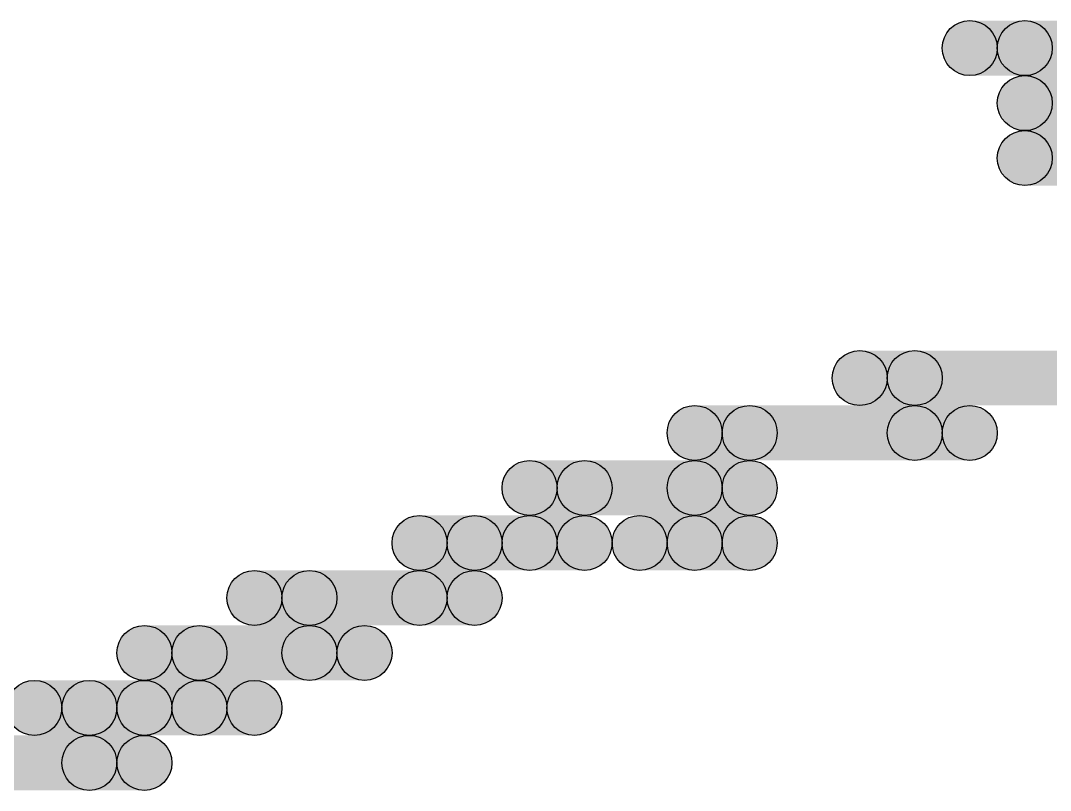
# Model space of a CAD drawing. Header units: millimetres. Extents: x 0 to 137, y 0 to 37.
# Drawn here: x 128.2383 to 128.7136, y 4.1529 to 4.5085 of the extents above; entities that cross this region are included whole.
import ezdxf

# ---------------------------------------------------------------- set-up
doc = ezdxf.new("R2010")
doc.units = ezdxf.units.MM
doc.layers.add('TopLayer', color=1, linetype='Continuous')
doc.layers.add('TopSolder', color=216, linetype='Continuous')

msp = doc.modelspace()

# ---------------------------------------------------------------- hatches: boundary and pattern name
at = {"layer": 'TopLayer'}
h = msp.add_hatch(color=1, dxfattribs=at)
edge = h.paths.add_edge_path()
edge.add_arc((128.7018, 4.4958), 0.0127, 0, 360)
for points in [[(128.7018, 4.4831), (128.7018, 4.5085), (128.7526, 4.5085), (128.7526, 4.4831)], [(128.651, 4.3307), (128.651, 4.3561), (128.7526, 4.3561), (128.7526, 4.3307)], [(128.5748, 4.3053), (128.5748, 4.3307), (128.6764, 4.3307), (128.6764, 4.3053)], [(128.4986, 4.2799), (128.4986, 4.3053), (128.5748, 4.3053), (128.5748, 4.2799)], [(128.4478, 4.2545), (128.4478, 4.2799), (128.4986, 4.2799), (128.4986, 4.2545)], [(128.5494, 4.2545), (128.5494, 4.2799), (128.5748, 4.2799), (128.5748, 4.2545)], [(128.3716, 4.2291), (128.3716, 4.2545), (128.4478, 4.2545), (128.4478, 4.2291)], [(128.3208, 4.2037), (128.3208, 4.2291), (128.397, 4.2291), (128.397, 4.2037)], [(128.27, 4.1783), (128.27, 4.2037), (128.2954, 4.2037), (128.2954, 4.1783)], [(128.3208, 4.1783), (128.3208, 4.2037), (128.3462, 4.2037), (128.3462, 4.1783)], [(128.2192, 4.1529), (128.2192, 4.1783), (128.2954, 4.1783), (128.2954, 4.1529)]]:
    msp.add_hatch(color=1, dxfattribs=at).paths.add_polyline_path(points)
h = msp.add_hatch(color=1, dxfattribs=at)
edge = h.paths.add_edge_path()
edge.add_arc((128.651, 4.3434), 0.0127, 0, 360)
h = msp.add_hatch(color=1, dxfattribs=at)
edge = h.paths.add_edge_path()
edge.add_arc((128.5748, 4.318), 0.0127, 0, 360)
h = msp.add_hatch(color=1, dxfattribs=at)
edge = h.paths.add_edge_path()
edge.add_arc((128.6764, 4.318), 0.0127, 0, 360)
h = msp.add_hatch(color=1, dxfattribs=at)
edge = h.paths.add_edge_path()
edge.add_arc((128.4986, 4.2926), 0.0127, 0, 360)
h = msp.add_hatch(color=1, dxfattribs=at)
edge = h.paths.add_edge_path()
edge.add_arc((128.5748, 4.2926), 0.0127, 0, 360)
h = msp.add_hatch(color=1, dxfattribs=at)
edge = h.paths.add_edge_path()
edge.add_arc((128.4478, 4.2672), 0.0127, 0, 360)
h = msp.add_hatch(color=1, dxfattribs=at)
edge = h.paths.add_edge_path()
edge.add_arc((128.4986, 4.2672), 0.0127, 0, 360)
h = msp.add_hatch(color=1, dxfattribs=at)
edge = h.paths.add_edge_path()
edge.add_arc((128.5494, 4.2672), 0.0127, 0, 360)
h = msp.add_hatch(color=1, dxfattribs=at)
edge = h.paths.add_edge_path()
edge.add_arc((128.5748, 4.2672), 0.0127, 0, 360)
h = msp.add_hatch(color=1, dxfattribs=at)
edge = h.paths.add_edge_path()
edge.add_arc((128.3716, 4.2418), 0.0127, 0, 360)
h = msp.add_hatch(color=1, dxfattribs=at)
edge = h.paths.add_edge_path()
edge.add_arc((128.4478, 4.2418), 0.0127, 0, 360)
h = msp.add_hatch(color=1, dxfattribs=at)
edge = h.paths.add_edge_path()
edge.add_arc((128.3208, 4.2164), 0.0127, 0, 360)
h = msp.add_hatch(color=1, dxfattribs=at)
edge = h.paths.add_edge_path()
edge.add_arc((128.397, 4.2164), 0.0127, 0, 360)
h = msp.add_hatch(color=1, dxfattribs=at)
edge = h.paths.add_edge_path()
edge.add_arc((128.27, 4.191), 0.0127, 0, 360)
h = msp.add_hatch(color=1, dxfattribs=at)
edge = h.paths.add_edge_path()
edge.add_arc((128.2954, 4.191), 0.0127, 0, 360)
h = msp.add_hatch(color=1, dxfattribs=at)
edge = h.paths.add_edge_path()
edge.add_arc((128.3208, 4.191), 0.0127, 0, 360)
h = msp.add_hatch(color=1, dxfattribs=at)
edge = h.paths.add_edge_path()
edge.add_arc((128.3462, 4.191), 0.0127, 0, 360)
h = msp.add_hatch(color=1, dxfattribs=at)
edge = h.paths.add_edge_path()
edge.add_arc((128.2954, 4.1656), 0.0127, 0, 360)
at = {"layer": 'TopSolder'}
h = msp.add_hatch(color=216, dxfattribs=at)
edge = h.paths.add_edge_path()
edge.add_arc((128.6764, 4.4958), 0.0127, 0, 360)
for points in [[(128.6764, 4.4831), (128.6764, 4.5085), (128.7272, 4.5085), (128.7272, 4.4831)], [(128.7018, 4.4577), (128.7018, 4.4831), (128.7272, 4.4831), (128.7272, 4.4577)], [(128.7018, 4.4323), (128.7018, 4.4577), (128.7526, 4.4577), (128.7526, 4.4323)], [(128.6256, 4.3307), (128.6256, 4.3561), (128.7272, 4.3561), (128.7272, 4.3307)], [(128.5494, 4.3053), (128.5494, 4.3307), (128.651, 4.3307), (128.651, 4.3053)], [(128.4732, 4.2799), (128.4732, 4.3053), (128.5494, 4.3053), (128.5494, 4.2799)], [(128.4224, 4.2545), (128.4224, 4.2799), (128.4732, 4.2799), (128.4732, 4.2545)], [(128.524, 4.2545), (128.524, 4.2799), (128.5494, 4.2799), (128.5494, 4.2545)], [(128.3462, 4.2291), (128.3462, 4.2545), (128.4224, 4.2545), (128.4224, 4.2291)], [(128.2954, 4.2037), (128.2954, 4.2291), (128.3716, 4.2291), (128.3716, 4.2037)], [(128.2446, 4.1783), (128.2446, 4.2037), (128.27, 4.2037), (128.27, 4.1783)], [(128.2954, 4.1783), (128.2954, 4.2037), (128.3208, 4.2037), (128.3208, 4.1783)], [(128.1938, 4.1529), (128.1938, 4.1783), (128.27, 4.1783), (128.27, 4.1529)]]:
    msp.add_hatch(color=216, dxfattribs=at).paths.add_polyline_path(points)
h = msp.add_hatch(color=216, dxfattribs=at)
edge = h.paths.add_edge_path()
edge.add_arc((128.7018, 4.4704), 0.0127, 0, 360)
h = msp.add_hatch(color=216, dxfattribs=at)
edge = h.paths.add_edge_path()
edge.add_arc((128.7018, 4.445), 0.0127, 0, 360)
h = msp.add_hatch(color=216, dxfattribs=at)
edge = h.paths.add_edge_path()
edge.add_arc((128.6256, 4.3434), 0.0127, 0, 360)
h = msp.add_hatch(color=216, dxfattribs=at)
edge = h.paths.add_edge_path()
edge.add_arc((128.5494, 4.318), 0.0127, 0, 360)
h = msp.add_hatch(color=216, dxfattribs=at)
edge = h.paths.add_edge_path()
edge.add_arc((128.651, 4.318), 0.0127, 0, 360)
h = msp.add_hatch(color=216, dxfattribs=at)
edge = h.paths.add_edge_path()
edge.add_arc((128.4732, 4.2926), 0.0127, 0, 360)
h = msp.add_hatch(color=216, dxfattribs=at)
edge = h.paths.add_edge_path()
edge.add_arc((128.5494, 4.2926), 0.0127, 0, 360)
h = msp.add_hatch(color=216, dxfattribs=at)
edge = h.paths.add_edge_path()
edge.add_arc((128.4224, 4.2672), 0.0127, 0, 360)
h = msp.add_hatch(color=216, dxfattribs=at)
edge = h.paths.add_edge_path()
edge.add_arc((128.4732, 4.2672), 0.0127, 0, 360)
h = msp.add_hatch(color=216, dxfattribs=at)
edge = h.paths.add_edge_path()
edge.add_arc((128.524, 4.2672), 0.0127, 0, 360)
h = msp.add_hatch(color=216, dxfattribs=at)
edge = h.paths.add_edge_path()
edge.add_arc((128.5494, 4.2672), 0.0127, 0, 360)
h = msp.add_hatch(color=216, dxfattribs=at)
edge = h.paths.add_edge_path()
edge.add_arc((128.3462, 4.2418), 0.0127, 0, 360)
h = msp.add_hatch(color=216, dxfattribs=at)
edge = h.paths.add_edge_path()
edge.add_arc((128.4224, 4.2418), 0.0127, 0, 360)
h = msp.add_hatch(color=216, dxfattribs=at)
edge = h.paths.add_edge_path()
edge.add_arc((128.2954, 4.2164), 0.0127, 0, 360)
h = msp.add_hatch(color=216, dxfattribs=at)
edge = h.paths.add_edge_path()
edge.add_arc((128.3716, 4.2164), 0.0127, 0, 360)
h = msp.add_hatch(color=216, dxfattribs=at)
edge = h.paths.add_edge_path()
edge.add_arc((128.2446, 4.191), 0.0127, 0, 360)
h = msp.add_hatch(color=216, dxfattribs=at)
edge = h.paths.add_edge_path()
edge.add_arc((128.27, 4.191), 0.0127, 0, 360)
h = msp.add_hatch(color=216, dxfattribs=at)
edge = h.paths.add_edge_path()
edge.add_arc((128.2954, 4.191), 0.0127, 0, 360)
h = msp.add_hatch(color=216, dxfattribs=at)
edge = h.paths.add_edge_path()
edge.add_arc((128.3208, 4.191), 0.0127, 0, 360)
h = msp.add_hatch(color=216, dxfattribs=at)
edge = h.paths.add_edge_path()
edge.add_arc((128.27, 4.1656), 0.0127, 0, 360)

# ---------------------------------------------------------------- linework, layer by layer
at = {"layer": 'TopLayer'}
for centre in [(128.7018, 4.4958), (128.651, 4.3434), (128.5748, 4.318), (128.6764, 4.318), (128.4986, 4.2926), (128.5748, 4.2926), (128.4478, 4.2672), (128.4986, 4.2672), (128.5494, 4.2672), (128.5748, 4.2672), (128.3716, 4.2418), (128.4478, 4.2418), (128.3208, 4.2164), (128.397, 4.2164), (128.27, 4.191), (128.2954, 4.191), (128.3208, 4.191), (128.3462, 4.191), (128.2954, 4.1656)]:
    msp.add_circle(centre, 0.0127, dxfattribs=at)
at = {"layer": 'TopSolder'}
for centre in [(128.6764, 4.4958), (128.7018, 4.4704), (128.7018, 4.445), (128.6256, 4.3434), (128.5494, 4.318), (128.651, 4.318), (128.4732, 4.2926), (128.5494, 4.2926), (128.4224, 4.2672), (128.4732, 4.2672), (128.524, 4.2672), (128.5494, 4.2672), (128.3462, 4.2418), (128.4224, 4.2418), (128.2954, 4.2164), (128.3716, 4.2164), (128.2446, 4.191), (128.27, 4.191), (128.2954, 4.191), (128.3208, 4.191), (128.27, 4.1656)]:
    msp.add_circle(centre, 0.0127, dxfattribs=at)

doc.saveas('drawing.dxf')
